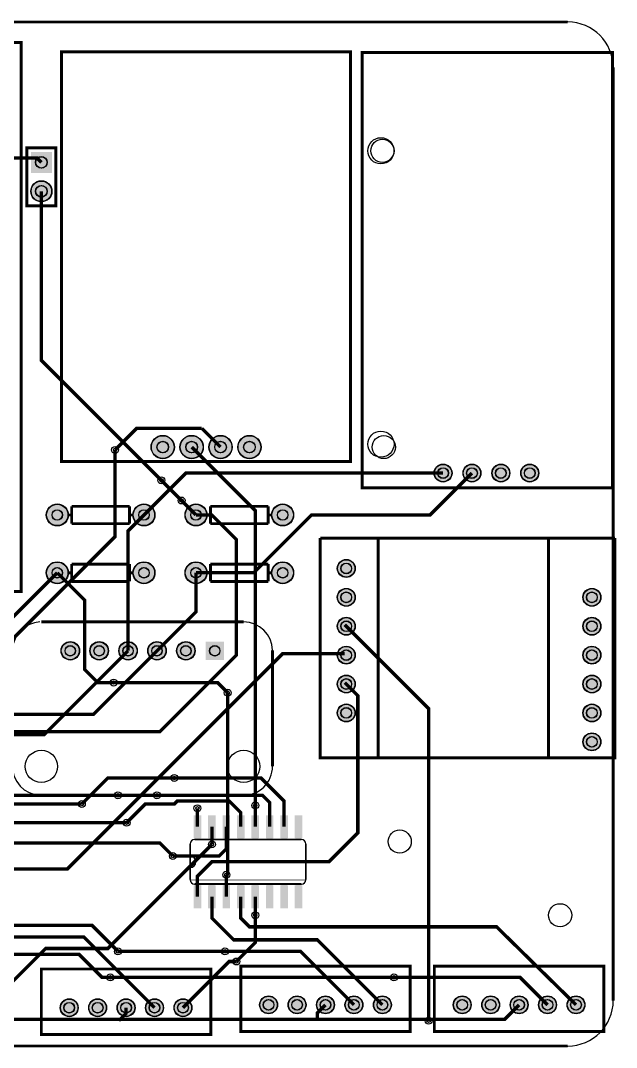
# Model space of a CAD drawing. Header units: millimetres. Extents: x 0 to 105, y 4 to 94.
# Drawn here: x 52.9 to 105.3, y 3.9 to 94.1 of the extents above; entities that cross this region are included whole.
import ezdxf

# ---------------------------------------------------------------- set-up
doc = ezdxf.new("R2010")
doc.units = ezdxf.units.MM
for name, color, linetype, true_color in [('BoardOutLine', 7, 'Continuous', 0xff00ff), ('BottomLayer', 7, 'Continuous', 0x0000ff), ('BottomSolderMaskLayer', 7, 'Continuous', 0xaa00ff), ('Document', 7, 'Continuous', 0xffffff), ('Hole', 7, 'Continuous', 0x222222), ('Multi-Layer', 7, 'Continuous', 0xc0c0c0), ('TopLayer', 7, 'Continuous', 0xff0000), ('TopSilkLayer', 7, 'Continuous', 0xffcc00), ('TopSolderMaskLayer', 7, 'Continuous', 0x800080)]:
    doc.layers.add(name, color=color, linetype=linetype, true_color=true_color)

msp = doc.modelspace()

# ---------------------------------------------------------------- hatches: boundary and pattern name
at = {"layer": 'BottomSolderMaskLayer'}
for points in [[(55.663, 82.587), (55.663, 80.736), (53.812, 80.736), (53.812, 82.587)], [(53.812, 79.121, 1), (55.663, 79.121, 1)], [(64.38, 56.642, 1), (66.431, 56.642, 1)], [(66.92, 56.642, 1), (68.971, 56.642, 1)], [(69.46, 56.642, 1), (71.511, 56.642, 1)], [(72, 56.642, 1), (74.051, 56.642, 1)], [(89.256, 54.356, 1), (90.831, 54.356, 1)], [(91.796, 54.356, 1), (93.371, 54.356, 1)], [(94.336, 54.356, 1), (95.911, 54.356, 1)], [(96.876, 54.356, 1), (98.451, 54.356, 1)], [(55.169, 50.673, 1), (57.099, 50.673, 1)], [(62.789, 50.673, 1), (64.719, 50.673, 1)], [(67.361, 50.673, 1), (69.291, 50.673, 1)], [(74.981, 50.673, 1), (76.911, 50.673, 1)], [(55.169, 45.593, 1), (57.099, 45.593, 1)], [(62.789, 45.593, 1), (64.719, 45.593, 1)], [(67.361, 45.593, 1), (69.291, 45.593, 1)], [(74.981, 45.593, 1), (76.911, 45.593, 1)], [(80.747, 45.974, 1), (82.322, 45.974, 1)], [(80.747, 43.434, 1), (82.322, 43.434, 1)], [(102.337, 43.434, 1), (103.912, 43.434, 1)], [(80.747, 40.894, 1), (82.322, 40.894, 1)], [(102.337, 40.894, 1), (103.912, 40.894, 1)], [(56.464, 38.735, 1), (58.09, 38.735, 1)], [(59.004, 38.735, 1), (60.63, 38.735, 1)], [(61.544, 38.735, 1), (63.17, 38.735, 1)], [(64.084, 38.735, 1), (65.71, 38.735, 1)], [(66.624, 38.735, 1), (68.25, 38.735, 1)], [(70.79, 37.922), (69.164, 37.922), (69.164, 39.548), (70.79, 39.548)], [(80.747, 38.354, 1), (82.322, 38.354, 1)], [(102.337, 38.354, 1), (103.912, 38.354, 1)], [(80.747, 35.814, 1), (82.322, 35.814, 1)], [(102.337, 35.814, 1), (103.912, 35.814, 1)], [(80.747, 33.274, 1), (82.322, 33.274, 1)], [(102.337, 33.274, 1), (103.912, 33.274, 1)], [(102.337, 30.734, 1), (103.912, 30.734, 1)], [(56.396, 7.366, 1), (57.971, 7.366, 1)], [(58.896, 7.366, 1), (60.47, 7.366, 1)], [(61.396, 7.366, 1), (62.971, 7.366, 1)], [(63.896, 7.366, 1), (65.471, 7.366, 1)], [(66.396, 7.366, 1), (67.971, 7.366, 1)], [(73.922, 7.62, 1), (75.497, 7.62, 1)], [(76.422, 7.62, 1), (77.996, 7.62, 1)], [(78.922, 7.62, 1), (80.497, 7.62, 1)], [(81.422, 7.62, 1), (82.997, 7.62, 1)], [(83.922, 7.62, 1), (85.497, 7.62, 1)], [(90.94, 7.62, 1), (92.515, 7.62, 1)], [(93.44, 7.62, 1), (95.014, 7.62, 1)], [(95.94, 7.62, 1), (97.515, 7.62, 1)], [(98.44, 7.62, 1), (100.015, 7.62, 1)], [(100.94, 7.62, 1), (102.515, 7.62, 1)]]:
    msp.add_hatch(color=256, dxfattribs=at).paths.add_polyline_path(points)
at = {"layer": 'Document'}
for points in [[(68.199, 22.149), (68.707, 22.149), (68.707, 23.292), (68.199, 23.292)], [(69.469, 22.149), (69.977, 22.149), (69.977, 23.292), (69.469, 23.292)], [(70.739, 22.149), (71.247, 22.149), (71.247, 23.292), (70.739, 23.292)], [(72.009, 22.149), (72.517, 22.149), (72.517, 23.292), (72.009, 23.292)], [(73.279, 22.149), (73.787, 22.149), (73.787, 23.292), (73.279, 23.292)], [(74.549, 22.149), (75.057, 22.149), (75.057, 23.292), (74.549, 23.292)], [(75.819, 22.149), (76.327, 22.149), (76.327, 23.292), (75.819, 23.292)], [(77.089, 22.149), (77.597, 22.149), (77.597, 23.292), (77.089, 23.292)], [(68.199, 17.094), (68.707, 17.094), (68.707, 18.237), (68.199, 18.237)], [(69.469, 17.094), (69.977, 17.094), (69.977, 18.237), (69.469, 18.237)], [(70.739, 17.12), (71.247, 17.12), (71.247, 18.263), (70.739, 18.263)], [(72.009, 17.094), (72.517, 17.094), (72.517, 18.237), (72.009, 18.237)], [(73.279, 17.094), (73.787, 17.094), (73.787, 18.237), (73.279, 18.237)], [(74.549, 17.094), (75.057, 17.094), (75.057, 18.237), (74.549, 18.237)], [(75.819, 17.094), (76.327, 17.094), (76.327, 18.237), (75.819, 18.237)], [(77.089, 17.094), (77.597, 17.094), (77.597, 18.237), (77.089, 18.237)]]:
    msp.add_hatch(color=256, dxfattribs=at).paths.add_polyline_path(points)
at = {"layer": 'Multi-Layer'}
for points in [[(55.637, 82.561), (55.637, 80.761), (53.837, 80.761), (53.837, 82.561)], [(53.837, 79.121, 1), (55.637, 79.121, 1)], [(64.405, 56.642, 1), (66.405, 56.642, 1)], [(66.945, 56.642, 1), (68.945, 56.642, 1)], [(69.485, 56.642, 1), (71.485, 56.642, 1)], [(72.025, 56.642, 1), (74.025, 56.642, 1)], [(89.281, 54.356, 1), (90.805, 54.356, 1)], [(91.821, 54.356, 1), (93.345, 54.356, 1)], [(94.361, 54.356, 1), (95.885, 54.356, 1)], [(96.901, 54.356, 1), (98.425, 54.356, 1)], [(55.194, 50.673, 1), (57.074, 50.673, 1)], [(62.814, 50.673, 1), (64.694, 50.673, 1)], [(67.386, 50.673, 1), (69.266, 50.673, 1)], [(75.006, 50.673, 1), (76.886, 50.673, 1)], [(55.194, 45.593, 1), (57.074, 45.593, 1)], [(62.814, 45.593, 1), (64.694, 45.593, 1)], [(67.386, 45.593, 1), (69.266, 45.593, 1)], [(75.006, 45.593, 1), (76.886, 45.593, 1)], [(80.772, 45.974, 1), (82.296, 45.974, 1)], [(80.772, 43.434, 1), (82.296, 43.434, 1)], [(102.362, 43.434, 1), (103.886, 43.434, 1)], [(80.772, 40.894, 1), (82.296, 40.894, 1)], [(102.362, 40.894, 1), (103.886, 40.894, 1)], [(56.489, 38.735, 1), (58.064, 38.735, 1)], [(59.029, 38.735, 1), (60.604, 38.735, 1)], [(61.569, 38.735, 1), (63.144, 38.735, 1)], [(64.109, 38.735, 1), (65.684, 38.735, 1)], [(66.649, 38.735, 1), (68.224, 38.735, 1)], [(70.765, 37.948), (69.19, 37.948), (69.19, 39.523), (70.765, 39.523)], [(80.772, 38.354, 1), (82.296, 38.354, 1)], [(102.362, 38.354, 1), (103.886, 38.354, 1)], [(80.772, 35.814, 1), (82.296, 35.814, 1)], [(102.362, 35.814, 1), (103.886, 35.814, 1)], [(80.772, 33.274, 1), (82.296, 33.274, 1)], [(102.362, 33.274, 1), (103.886, 33.274, 1)], [(102.362, 30.734, 1), (103.886, 30.734, 1)], [(56.421, 7.366, 1), (57.945, 7.366, 1)], [(58.921, 7.366, 1), (60.445, 7.366, 1)], [(61.421, 7.366, 1), (62.945, 7.366, 1)], [(63.921, 7.366, 1), (65.445, 7.366, 1)], [(66.421, 7.366, 1), (67.945, 7.366, 1)], [(73.947, 7.62, 1), (75.471, 7.62, 1)], [(76.447, 7.62, 1), (77.971, 7.62, 1)], [(78.947, 7.62, 1), (80.471, 7.62, 1)], [(81.447, 7.62, 1), (82.971, 7.62, 1)], [(83.947, 7.62, 1), (85.471, 7.62, 1)], [(90.965, 7.62, 1), (92.489, 7.62, 1)], [(93.465, 7.62, 1), (94.989, 7.62, 1)], [(95.965, 7.62, 1), (97.489, 7.62, 1)], [(98.465, 7.62, 1), (99.989, 7.62, 1)], [(100.965, 7.62, 1), (102.489, 7.62, 1)]]:
    msp.add_hatch(color=256, dxfattribs=at).paths.add_polyline_path(points)
at = {"layer": 'TopLayer'}
for points in [[(68.123, 24.282), (68.783, 24.282), (68.783, 22.25), (68.123, 22.25)], [(69.393, 24.282), (70.053, 24.282), (70.053, 22.25), (69.393, 22.25)], [(70.663, 24.282), (71.323, 24.282), (71.323, 22.25), (70.663, 22.25)], [(71.933, 24.282), (72.593, 24.282), (72.593, 22.25), (71.933, 22.25)], [(73.203, 24.282), (73.863, 24.282), (73.863, 22.25), (73.203, 22.25)], [(74.473, 24.282), (75.133, 24.282), (75.133, 22.25), (74.473, 22.25)], [(75.743, 24.282), (76.403, 24.282), (76.403, 22.25), (75.743, 22.25)], [(77.013, 24.282), (77.673, 24.282), (77.673, 22.25), (77.013, 22.25)], [(68.123, 18.136), (68.783, 18.136), (68.783, 16.104), (68.123, 16.104)], [(69.393, 18.136), (70.053, 18.136), (70.053, 16.104), (69.393, 16.104)], [(70.663, 18.136), (71.323, 18.136), (71.323, 16.104), (70.663, 16.104)], [(71.933, 18.136), (72.593, 18.136), (72.593, 16.104), (71.933, 16.104)], [(73.203, 18.136), (73.863, 18.136), (73.863, 16.104), (73.203, 16.104)], [(74.473, 18.136), (75.133, 18.136), (75.133, 16.104), (74.473, 16.104)], [(75.743, 18.136), (76.403, 18.136), (76.403, 16.104), (75.743, 16.104)], [(77.013, 18.136), (77.673, 18.136), (77.673, 16.104), (77.013, 16.104)]]:
    msp.add_hatch(color=256, dxfattribs=at).paths.add_polyline_path(points)
at = {"layer": 'TopSolderMaskLayer'}
for points in [[(55.663, 82.587), (55.663, 80.736), (53.812, 80.736), (53.812, 82.587)], [(53.812, 79.121, 1), (55.663, 79.121, 1)], [(64.38, 56.642, 1), (66.431, 56.642, 1)], [(66.92, 56.642, 1), (68.971, 56.642, 1)], [(69.46, 56.642, 1), (71.511, 56.642, 1)], [(72, 56.642, 1), (74.051, 56.642, 1)], [(89.256, 54.356, 1), (90.831, 54.356, 1)], [(91.796, 54.356, 1), (93.371, 54.356, 1)], [(94.336, 54.356, 1), (95.911, 54.356, 1)], [(96.876, 54.356, 1), (98.451, 54.356, 1)], [(55.169, 50.673, 1), (57.099, 50.673, 1)], [(62.789, 50.673, 1), (64.719, 50.673, 1)], [(67.361, 50.673, 1), (69.291, 50.673, 1)], [(74.981, 50.673, 1), (76.911, 50.673, 1)], [(55.169, 45.593, 1), (57.099, 45.593, 1)], [(62.789, 45.593, 1), (64.719, 45.593, 1)], [(67.361, 45.593, 1), (69.291, 45.593, 1)], [(74.981, 45.593, 1), (76.911, 45.593, 1)], [(80.747, 45.974, 1), (82.322, 45.974, 1)], [(80.747, 43.434, 1), (82.322, 43.434, 1)], [(102.337, 43.434, 1), (103.912, 43.434, 1)], [(80.747, 40.894, 1), (82.322, 40.894, 1)], [(102.337, 40.894, 1), (103.912, 40.894, 1)], [(56.464, 38.735, 1), (58.09, 38.735, 1)], [(59.004, 38.735, 1), (60.63, 38.735, 1)], [(61.544, 38.735, 1), (63.17, 38.735, 1)], [(64.084, 38.735, 1), (65.71, 38.735, 1)], [(66.624, 38.735, 1), (68.25, 38.735, 1)], [(70.79, 37.922), (69.164, 37.922), (69.164, 39.548), (70.79, 39.548)], [(80.747, 38.354, 1), (82.322, 38.354, 1)], [(102.337, 38.354, 1), (103.912, 38.354, 1)], [(80.747, 35.814, 1), (82.322, 35.814, 1)], [(102.337, 35.814, 1), (103.912, 35.814, 1)], [(80.747, 33.274, 1), (82.322, 33.274, 1)], [(102.337, 33.274, 1), (103.912, 33.274, 1)], [(102.337, 30.734, 1), (103.912, 30.734, 1)], [(56.396, 7.366, 1), (57.971, 7.366, 1)], [(58.896, 7.366, 1), (60.47, 7.366, 1)], [(61.396, 7.366, 1), (62.971, 7.366, 1)], [(63.896, 7.366, 1), (65.471, 7.366, 1)], [(66.396, 7.366, 1), (67.971, 7.366, 1)], [(73.922, 7.62, 1), (75.497, 7.62, 1)], [(76.422, 7.62, 1), (77.996, 7.62, 1)], [(78.922, 7.62, 1), (80.497, 7.62, 1)], [(81.422, 7.62, 1), (82.997, 7.62, 1)], [(83.922, 7.62, 1), (85.497, 7.62, 1)], [(90.94, 7.62, 1), (92.515, 7.62, 1)], [(93.44, 7.62, 1), (95.014, 7.62, 1)], [(95.94, 7.62, 1), (97.515, 7.62, 1)], [(98.44, 7.62, 1), (100.015, 7.62, 1)], [(100.94, 7.62, 1), (102.515, 7.62, 1)]]:
    msp.add_hatch(color=256, dxfattribs=at).paths.add_polyline_path(points)

# ---------------------------------------------------------------- linework, layer by layer
at = {"layer": 'BoardOutLine', "const_width": 0.254}
for points in [[(4, 94), (101, 94)], [(105, 90), (105, 8)], [(101, 4), (4, 4)]]:
    msp.add_lwpolyline(points, dxfattribs=at)
at = {"layer": 'BoardOutLine'}
for centre, start, end in [((101, 90), 360, 90), ((101, 8), 270, 0)]:
    msp.add_arc(centre, 4, start, end, dxfattribs=at)
at = {"layer": 'BottomLayer', "const_width": 0.3}
for points in [[(61.214, 56.388), (63.119, 58.293), (68.834, 58.293)], [(70.485, 56.642), (68.834, 58.293)], [(67.945, 56.642), (73.533, 51.054), (73.533, 25.146)], [(67.056, 51.943), (65.278, 53.721)], [(44.958, 24.384), (52.197, 31.623), (65.151, 31.623), (71.882, 38.354), (71.882, 48.514), (69.723, 50.673), (68.326, 50.673)], [(56.134, 45.593), (58.547, 43.18), (58.547, 37.084), (59.69, 35.941), (61.087, 35.941)], [(81.407, 41.021), (88.773, 33.655), (88.773, 6.223)], [(40.64, 33.147), (59.309, 33.147), (64.897, 38.735)], [(70.993, 19.05), (71.12, 19.177), (71.12, 35.052)], [(62.865, 27.559), (60.579, 27.559), (58.293, 25.273)], [(66.421, 27.559), (62.865, 27.559)], [(61.468, 26.035), (64.897, 26.035)], [(20.447, 22.098), (21.971, 23.622), (62.23, 23.622)], [(32.639, 7.62), (32.639, 10.287), (44.196, 21.844), (64.77, 21.844)], [(69.723, 21.717), (60.579, 12.573), (56.261, 12.573)], [(66.294, 20.701), (65.151, 21.844), (64.77, 21.844)], [(71.882, 11.43), (73.533, 13.081), (73.533, 15.494)], [(50.165, 7.62), (55.118, 12.573), (56.261, 12.573)], [(70.866, 12.319), (61.468, 12.319)], [(60.805, 10.033), (85.725, 10.033)]]:
    msp.add_lwpolyline(points, dxfattribs=at)
at = {"layer": 'BottomSolderMaskLayer'}
for centre, radius in [((54.737, 81.661), 0.514), ((54.737, 79.121), 0.925), ((54.737, 79.121), 0.514), ((65.405, 56.642), 1.025), ((65.405, 56.642), 0.513), ((67.945, 56.642), 1.025), ((67.945, 56.642), 0.513), ((70.485, 56.642), 1.025), ((70.485, 56.642), 0.513), ((73.025, 56.642), 1.025), ((73.025, 56.642), 0.513), ((90.043, 54.356), 0.787), ((92.583, 54.356), 0.787), ((95.123, 54.356), 0.787), ((97.663, 54.356), 0.787), ((90.043, 54.356), 0.472), ((92.583, 54.356), 0.472), ((95.123, 54.356), 0.472), ((97.663, 54.356), 0.472), ((56.134, 50.673), 0.965), ((63.754, 50.673), 0.965), ((68.326, 50.673), 0.965), ((75.946, 50.673), 0.965), ((56.134, 50.673), 0.462), ((63.754, 50.673), 0.462), ((68.326, 50.673), 0.462), ((75.946, 50.673), 0.462), ((56.134, 45.593), 0.965), ((56.134, 45.593), 0.462), ((63.754, 45.593), 0.965), ((63.754, 45.593), 0.462), ((68.326, 45.593), 0.965), ((68.326, 45.593), 0.462), ((75.946, 45.593), 0.965), ((75.946, 45.593), 0.462), ((81.534, 45.974), 0.787), ((81.534, 45.974), 0.472), ((81.534, 43.434), 0.787), ((81.534, 43.434), 0.472), ((103.124, 43.434), 0.787), ((103.124, 43.434), 0.472), ((81.534, 40.894), 0.787), ((103.124, 40.894), 0.787), ((81.534, 40.894), 0.472), ((103.124, 40.894), 0.472), ((57.277, 38.735), 0.813), ((57.277, 38.735), 0.459), ((59.817, 38.735), 0.813), ((59.817, 38.735), 0.459), ((62.357, 38.735), 0.813), ((62.357, 38.735), 0.459), ((64.897, 38.735), 0.813), ((64.897, 38.735), 0.459), ((67.437, 38.735), 0.813), ((67.437, 38.735), 0.459), ((69.977, 38.735), 0.459), ((81.534, 38.354), 0.787), ((81.534, 38.354), 0.472), ((103.124, 38.354), 0.787), ((103.124, 38.354), 0.472), ((81.534, 35.814), 0.787), ((81.534, 35.814), 0.472), ((103.124, 35.814), 0.787), ((103.124, 35.814), 0.472), ((81.534, 33.274), 0.787), ((81.534, 33.274), 0.472), ((103.124, 33.274), 0.787), ((103.124, 33.274), 0.472), ((103.124, 30.734), 0.787), ((103.124, 30.734), 0.472), ((57.183, 7.366), 0.787), ((59.683, 7.366), 0.787), ((62.183, 7.366), 0.787), ((64.683, 7.366), 0.787), ((67.183, 7.366), 0.787), ((74.709, 7.62), 0.787), ((77.209, 7.62), 0.787), ((79.709, 7.62), 0.787), ((82.209, 7.62), 0.787), ((84.709, 7.62), 0.787), ((91.727, 7.62), 0.787), ((94.227, 7.62), 0.787), ((96.727, 7.62), 0.787), ((99.227, 7.62), 0.787), ((101.727, 7.62), 0.787), ((57.183, 7.366), 0.472), ((59.683, 7.366), 0.472), ((62.183, 7.366), 0.472), ((64.683, 7.366), 0.472), ((67.183, 7.366), 0.472), ((74.709, 7.62), 0.472), ((77.209, 7.62), 0.472), ((79.709, 7.62), 0.472), ((82.209, 7.62), 0.472), ((84.709, 7.62), 0.472), ((91.727, 7.62), 0.472), ((94.227, 7.62), 0.472), ((96.727, 7.62), 0.472), ((99.227, 7.62), 0.472), ((101.727, 7.62), 0.472)]:
    msp.add_circle(centre, radius, dxfattribs=at)
at = {"layer": 'Hole'}
for centre in [(61.214, 56.388), (65.278, 53.721), (67.056, 51.943), (61.087, 35.941), (71.12, 35.052), (66.421, 27.559), (61.468, 26.035), (64.897, 26.035), (58.293, 25.273), (73.533, 25.146), (68.453, 24.892), (62.23, 23.622), (69.723, 21.717), (66.294, 20.701), (70.993, 19.05), (73.533, 15.494), (61.468, 12.319), (70.866, 12.319), (71.882, 11.43), (60.805, 10.033), (85.725, 10.033), (88.773, 6.223)]:
    msp.add_circle(centre, 0.152, dxfattribs=at)
at = {"layer": 'Multi-Layer'}
for centre, radius in [((84.709, 82.677), 1.016), ((54.737, 81.661), 0.5), ((54.737, 79.121), 0.9), ((54.737, 79.121), 0.5), ((65.405, 56.642), 1), ((65.405, 56.642), 0.5), ((67.945, 56.642), 1), ((67.945, 56.642), 0.5), ((70.485, 56.642), 1), ((70.485, 56.642), 0.5), ((73.025, 56.642), 1), ((73.025, 56.642), 0.5), ((84.836, 56.642), 1.016), ((61.214, 56.388), 0.305), ((90.043, 54.356), 0.762), ((92.583, 54.356), 0.762), ((95.123, 54.356), 0.762), ((97.663, 54.356), 0.762), ((90.043, 54.356), 0.457), ((92.583, 54.356), 0.457), ((95.123, 54.356), 0.457), ((97.663, 54.356), 0.457), ((65.278, 53.721), 0.305), ((56.134, 50.673), 0.94), ((63.754, 50.673), 0.94), ((67.056, 51.943), 0.305), ((68.326, 50.673), 0.94), ((75.946, 50.673), 0.94), ((56.134, 50.673), 0.45), ((63.754, 50.673), 0.45), ((68.326, 50.673), 0.45), ((75.946, 50.673), 0.45), ((56.134, 45.593), 0.94), ((56.134, 45.593), 0.45), ((63.754, 45.593), 0.94), ((63.754, 45.593), 0.45), ((68.326, 45.593), 0.94), ((68.326, 45.593), 0.45), ((75.946, 45.593), 0.94), ((75.946, 45.593), 0.45), ((81.534, 45.974), 0.762), ((81.534, 45.974), 0.457), ((81.534, 43.434), 0.762), ((81.534, 43.434), 0.457), ((103.124, 43.434), 0.762), ((103.124, 43.434), 0.457), ((81.534, 40.894), 0.762), ((103.124, 40.894), 0.762), ((81.534, 40.894), 0.457), ((103.124, 40.894), 0.457), ((57.277, 38.735), 0.787), ((57.277, 38.735), 0.445), ((59.817, 38.735), 0.787), ((59.817, 38.735), 0.445), ((62.357, 38.735), 0.787), ((62.357, 38.735), 0.445), ((64.897, 38.735), 0.787), ((64.897, 38.735), 0.445), ((67.437, 38.735), 0.787), ((67.437, 38.735), 0.445), ((69.977, 38.735), 0.445), ((81.534, 38.354), 0.762), ((81.534, 38.354), 0.457), ((103.124, 38.354), 0.762), ((103.124, 38.354), 0.457), ((61.087, 35.941), 0.305), ((81.534, 35.814), 0.762), ((81.534, 35.814), 0.457), ((103.124, 35.814), 0.762), ((103.124, 35.814), 0.457), ((71.12, 35.052), 0.305), ((81.534, 33.274), 0.762), ((81.534, 33.274), 0.457), ((103.124, 33.274), 0.762), ((103.124, 33.274), 0.457), ((103.124, 30.734), 0.762), ((103.124, 30.734), 0.457), ((66.421, 27.559), 0.305), ((61.468, 26.035), 0.305), ((64.897, 26.035), 0.305), ((58.293, 25.273), 0.305), ((73.533, 25.146), 0.305), ((68.453, 24.892), 0.305), ((62.23, 23.622), 0.305), ((86.233, 21.971), 1.016), ((69.723, 21.717), 0.305), ((66.294, 20.701), 0.305), ((70.993, 19.05), 0.305), ((100.33, 15.494), 1.016), ((73.533, 15.494), 0.305), ((61.468, 12.319), 0.305), ((70.866, 12.319), 0.305), ((71.882, 11.43), 0.305), ((60.805, 10.033), 0.305), ((85.725, 10.033), 0.305), ((57.183, 7.366), 0.762), ((59.683, 7.366), 0.762), ((62.183, 7.366), 0.762), ((64.683, 7.366), 0.762), ((67.183, 7.366), 0.762), ((74.709, 7.62), 0.762), ((77.209, 7.62), 0.762), ((79.709, 7.62), 0.762), ((82.209, 7.62), 0.762), ((84.709, 7.62), 0.762), ((91.727, 7.62), 0.762), ((94.227, 7.62), 0.762), ((96.727, 7.62), 0.762), ((99.227, 7.62), 0.762), ((101.727, 7.62), 0.762), ((57.183, 7.366), 0.457), ((59.683, 7.366), 0.457), ((62.183, 7.366), 0.457), ((64.683, 7.366), 0.457), ((67.183, 7.366), 0.457), ((74.709, 7.62), 0.457), ((77.209, 7.62), 0.457), ((79.709, 7.62), 0.457), ((82.209, 7.62), 0.457), ((84.709, 7.62), 0.457), ((91.727, 7.62), 0.457), ((94.227, 7.62), 0.457), ((96.727, 7.62), 0.457), ((99.227, 7.62), 0.457), ((101.727, 7.62), 0.457), ((88.773, 6.223), 0.305)]:
    msp.add_circle(centre, radius, dxfattribs=at)
at = {"layer": 'TopLayer', "const_width": 0.3}
for points in [[(54.737, 81.661), (54.356, 82.042), (30.099, 82.042), (28.829, 83.312)], [(54.737, 79.121), (54.737, 64.262), (65.278, 53.721)], [(36.703, 24.257), (61.214, 48.768), (61.214, 56.388)], [(90.043, 54.356), (67.437, 54.356), (63.754, 50.673)], [(68.326, 45.593), (73.406, 45.593), (78.486, 50.673), (88.9, 50.673), (92.583, 54.356)], [(68.326, 50.673), (67.056, 51.943)], [(62.357, 38.735), (62.357, 49.276), (63.754, 50.673)], [(45.974, 39.878), (50.419, 39.878), (56.134, 45.593)], [(64.897, 38.735), (68.326, 42.164), (68.326, 45.593)], [(62.357, 38.735), (54.991, 31.369), (45.339, 31.369)], [(31.623, 16.993), (31.623, 18.542), (32.639, 19.558), (57.023, 19.558), (75.946, 38.481), (81.407, 38.481)], [(71.12, 35.052), (70.231, 35.941), (61.087, 35.941)], [(68.453, 17.12), (68.453, 18.923), (69.723, 20.193), (80.01, 20.193), (82.55, 22.733), (82.55, 34.798), (81.407, 35.941)], [(76.073, 23.266), (76.073, 25.527), (74.041, 27.559), (66.421, 27.559)], [(37.973, 23.139), (37.973, 24.13), (39.878, 26.035), (61.468, 26.035)], [(64.897, 26.035), (74.168, 26.035), (74.803, 25.4), (74.803, 23.266)], [(58.293, 25.273), (42.799, 25.273)], [(62.23, 23.622), (63.881, 25.273), (66.421, 25.273), (66.675, 25.527), (68.961, 25.527)], [(72.263, 23.266), (72.263, 24.511), (71.247, 25.527), (68.961, 25.527)], [(73.533, 23.266), (73.533, 25.146)], [(68.453, 23.266), (68.453, 24.892)], [(70.993, 23.266), (70.993, 21.336), (70.358, 20.701), (66.294, 20.701)], [(69.723, 23.266), (69.723, 21.717)], [(70.993, 17.12), (70.993, 19.05)], [(69.723, 17.12), (69.723, 15.24), (71.628, 13.335), (78.994, 13.335), (84.709, 7.62)], [(72.263, 17.12), (72.263, 15.24), (73.025, 14.478), (87.757, 14.478), (94.742, 14.478), (101.727, 7.62)], [(73.533, 17.12), (73.533, 15.494)], [(35.433, 16.993), (35.433, 14.732), (38.1, 12.065), (58.039, 12.065), (60.071, 10.033), (60.96, 10.033)], [(64.683, 7.366), (58.46, 13.589), (37.719, 13.589), (36.703, 14.605), (36.703, 16.993)], [(61.468, 12.319), (59.182, 14.605), (38.354, 14.605)], [(82.209, 7.62), (77.51, 12.319), (70.866, 12.319)], [(71.882, 11.43), (71.247, 11.43), (67.183, 7.366)], [(99.227, 7.62), (96.814, 10.033), (85.725, 10.033)], [(19.177, 6.35), (95.457, 6.35), (96.727, 7.62)], [(62.183, 7.366), (62.183, 6.869), (61.537, 6.223)], [(79.709, 7.62), (78.986, 6.897), (78.986, 6.223)], [(88.773, 6.223), (88.754, 6.223)]]:
    msp.add_lwpolyline(points, dxfattribs=at)
at = {"layer": 'TopSilkLayer', "const_width": 0.254}
for points in [[(27.559, 92.202), (52.959, 92.202), (52.959, 43.942), (27.559, 43.942), (27.559, 92.202)], [(56.515, 91.372), (81.915, 91.372), (81.915, 55.372), (56.515, 55.372), (56.515, 91.372)], [(82.931, 91.313), (104.931, 91.313), (104.931, 53.063), (82.931, 53.063), (82.931, 91.313)], [(56.007, 82.931), (56.007, 77.851), (53.467, 77.851), (53.467, 82.931), (56.007, 82.931)], [(54.733, 5.016), (54.733, 10.766), (69.633, 10.766), (69.633, 5.016), (54.733, 5.016)], [(72.259, 5.27), (72.259, 11.02), (87.159, 11.02), (87.159, 5.27), (72.259, 5.27)], [(89.277, 5.27), (89.277, 11.02), (104.177, 11.02), (104.177, 5.27), (89.277, 5.27)]]:
    msp.add_lwpolyline(points, close=True, dxfattribs=at)
at = {"layer": 'TopSilkLayer'}
for points, const_width in [([(57.404, 50.673), (57.404, 51.435)], 0.254), ([(57.404, 51.435), (62.484, 51.435)], 0.254), ([(62.484, 51.435), (62.484, 50.673)], 0.254), ([(69.596, 50.673), (69.596, 51.435)], 0.254), ([(69.596, 51.435), (74.676, 51.435)], 0.254), ([(74.676, 51.435), (74.676, 50.673)], 0.254), ([(57.404, 50.673), (57.15, 50.673)], 0.254), ([(57.404, 49.911), (57.404, 50.673)], 0.254), ([(62.484, 50.673), (62.738, 50.673)], 0.254), ([(62.484, 50.673), (62.484, 49.911)], 0.254), ([(69.596, 50.673), (69.342, 50.673)], 0.254), ([(69.596, 49.911), (69.596, 50.673)], 0.254), ([(74.676, 50.673), (74.93, 50.673)], 0.254), ([(74.676, 50.673), (74.676, 49.911)], 0.254), ([(62.484, 49.911), (57.404, 49.911)], 0.254), ([(74.676, 49.911), (69.596, 49.911)], 0.254), ([(79.248, 48.641), (105.156, 48.641)], 0.254), ([(105.156, 48.641), (105.156, 29.337), (79.248, 29.337), (79.248, 48.641)], 0.254), ([(84.345, 48.641), (84.345, 29.464)], 0.254), ([(99.314, 48.514), (99.314, 29.337)], 0.254), ([(57.404, 45.593), (57.404, 46.355)], 0.254), ([(57.404, 46.355), (62.484, 46.355)], 0.254), ([(62.484, 46.355), (62.484, 45.593)], 0.254), ([(69.596, 46.355), (74.676, 46.355)], 0.254), ([(69.596, 45.593), (69.596, 46.355)], 0.254), ([(74.676, 46.355), (74.676, 45.593)], 0.254), ([(57.404, 45.593), (57.15, 45.593)], 0.254), ([(57.404, 44.831), (57.404, 45.593)], 0.254), ([(62.484, 45.593), (62.738, 45.593)], 0.254), ([(62.484, 45.593), (62.484, 44.831)], 0.254), ([(69.596, 45.593), (69.342, 45.593)], 0.254), ([(69.596, 44.831), (69.596, 45.593)], 0.254), ([(74.676, 45.593), (74.93, 45.593)], 0.254), ([(74.676, 45.593), (74.676, 44.831)], 0.254), ([(62.484, 44.831), (57.404, 44.831)], 0.254), ([(74.676, 44.831), (69.596, 44.831)], 0.254), ([(54.737, 41.275), (72.517, 41.275)], 0.254), ([(75.057, 38.782), (75.057, 28.575)], 0.254), ([(72.467, 26.035), (54.64, 26.035)], 0.254), ([(67.818, 21.768), (67.818, 20.701), (67.818, 19.685), (67.818, 18.618)], 0.152), ([(77.597, 22.149), (68.199, 22.149)], 0.152), ([(77.978, 18.618), (77.978, 21.768)], 0.152), ([(67.818, 18.593), (77.978, 18.593)], 0.0508), ([(68.199, 18.237), (77.597, 18.237)], 0.152)]:
    msp.add_lwpolyline(points, dxfattribs=dict(at, const_width=const_width))
for centre, radius in [((84.582, 82.677), 1.15), ((84.582, 56.896), 1.15), ((54.737, 28.575), 1.42), ((72.517, 28.575), 1.42)]:
    msp.add_circle(centre, radius, dxfattribs=at)
for centre, radius, start, end in [((54.737, 38.735), 2.544, 93.24195, 176.81511), ((72.517, 38.735), 2.54, 1.06673, 90), ((54.737, 28.575), 2.542, 177.87375, 267.81566), ((72.517, 28.575), 2.54, 268.87657, 0), ((68.199, 21.768), 0.381, 90, 180), ((77.597, 21.768), 0.381, 0, 90), ((67.818, 20.193), 0.508, 270, 90), ((68.199, 18.618), 0.381, 180, 270), ((77.597, 18.618), 0.381, 270, 0)]:
    msp.add_arc(centre, radius, start, end, dxfattribs=at)
at = {"layer": 'TopSolderMaskLayer'}
for centre, radius in [((54.737, 81.661), 0.514), ((54.737, 79.121), 0.925), ((54.737, 79.121), 0.514), ((65.405, 56.642), 1.025), ((65.405, 56.642), 0.513), ((67.945, 56.642), 1.025), ((67.945, 56.642), 0.513), ((70.485, 56.642), 1.025), ((70.485, 56.642), 0.513), ((73.025, 56.642), 1.025), ((73.025, 56.642), 0.513), ((90.043, 54.356), 0.787), ((92.583, 54.356), 0.787), ((95.123, 54.356), 0.787), ((97.663, 54.356), 0.787), ((90.043, 54.356), 0.472), ((92.583, 54.356), 0.472), ((95.123, 54.356), 0.472), ((97.663, 54.356), 0.472), ((56.134, 50.673), 0.965), ((63.754, 50.673), 0.965), ((68.326, 50.673), 0.965), ((75.946, 50.673), 0.965), ((56.134, 50.673), 0.462), ((63.754, 50.673), 0.462), ((68.326, 50.673), 0.462), ((75.946, 50.673), 0.462), ((56.134, 45.593), 0.965), ((56.134, 45.593), 0.462), ((63.754, 45.593), 0.965), ((63.754, 45.593), 0.462), ((68.326, 45.593), 0.965), ((68.326, 45.593), 0.462), ((75.946, 45.593), 0.965), ((75.946, 45.593), 0.462), ((81.534, 45.974), 0.787), ((81.534, 45.974), 0.472), ((81.534, 43.434), 0.787), ((81.534, 43.434), 0.472), ((103.124, 43.434), 0.787), ((103.124, 43.434), 0.472), ((81.534, 40.894), 0.787), ((103.124, 40.894), 0.787), ((81.534, 40.894), 0.472), ((103.124, 40.894), 0.472), ((57.277, 38.735), 0.813), ((57.277, 38.735), 0.459), ((59.817, 38.735), 0.813), ((59.817, 38.735), 0.459), ((62.357, 38.735), 0.813), ((62.357, 38.735), 0.459), ((64.897, 38.735), 0.813), ((64.897, 38.735), 0.459), ((67.437, 38.735), 0.813), ((67.437, 38.735), 0.459), ((69.977, 38.735), 0.459), ((81.534, 38.354), 0.787), ((81.534, 38.354), 0.472), ((103.124, 38.354), 0.787), ((103.124, 38.354), 0.472), ((81.534, 35.814), 0.787), ((81.534, 35.814), 0.472), ((103.124, 35.814), 0.787), ((103.124, 35.814), 0.472), ((81.534, 33.274), 0.787), ((81.534, 33.274), 0.472), ((103.124, 33.274), 0.787), ((103.124, 33.274), 0.472), ((103.124, 30.734), 0.787), ((103.124, 30.734), 0.472), ((57.183, 7.366), 0.787), ((59.683, 7.366), 0.787), ((62.183, 7.366), 0.787), ((64.683, 7.366), 0.787), ((67.183, 7.366), 0.787), ((74.709, 7.62), 0.787), ((77.209, 7.62), 0.787), ((79.709, 7.62), 0.787), ((82.209, 7.62), 0.787), ((84.709, 7.62), 0.787), ((91.727, 7.62), 0.787), ((94.227, 7.62), 0.787), ((96.727, 7.62), 0.787), ((99.227, 7.62), 0.787), ((101.727, 7.62), 0.787), ((57.183, 7.366), 0.472), ((59.683, 7.366), 0.472), ((62.183, 7.366), 0.472), ((64.683, 7.366), 0.472), ((67.183, 7.366), 0.472), ((74.709, 7.62), 0.472), ((77.209, 7.62), 0.472), ((79.709, 7.62), 0.472), ((82.209, 7.62), 0.472), ((84.709, 7.62), 0.472), ((91.727, 7.62), 0.472), ((94.227, 7.62), 0.472), ((96.727, 7.62), 0.472), ((99.227, 7.62), 0.472), ((101.727, 7.62), 0.472)]:
    msp.add_circle(centre, radius, dxfattribs=at)

doc.saveas('drawing.dxf')
